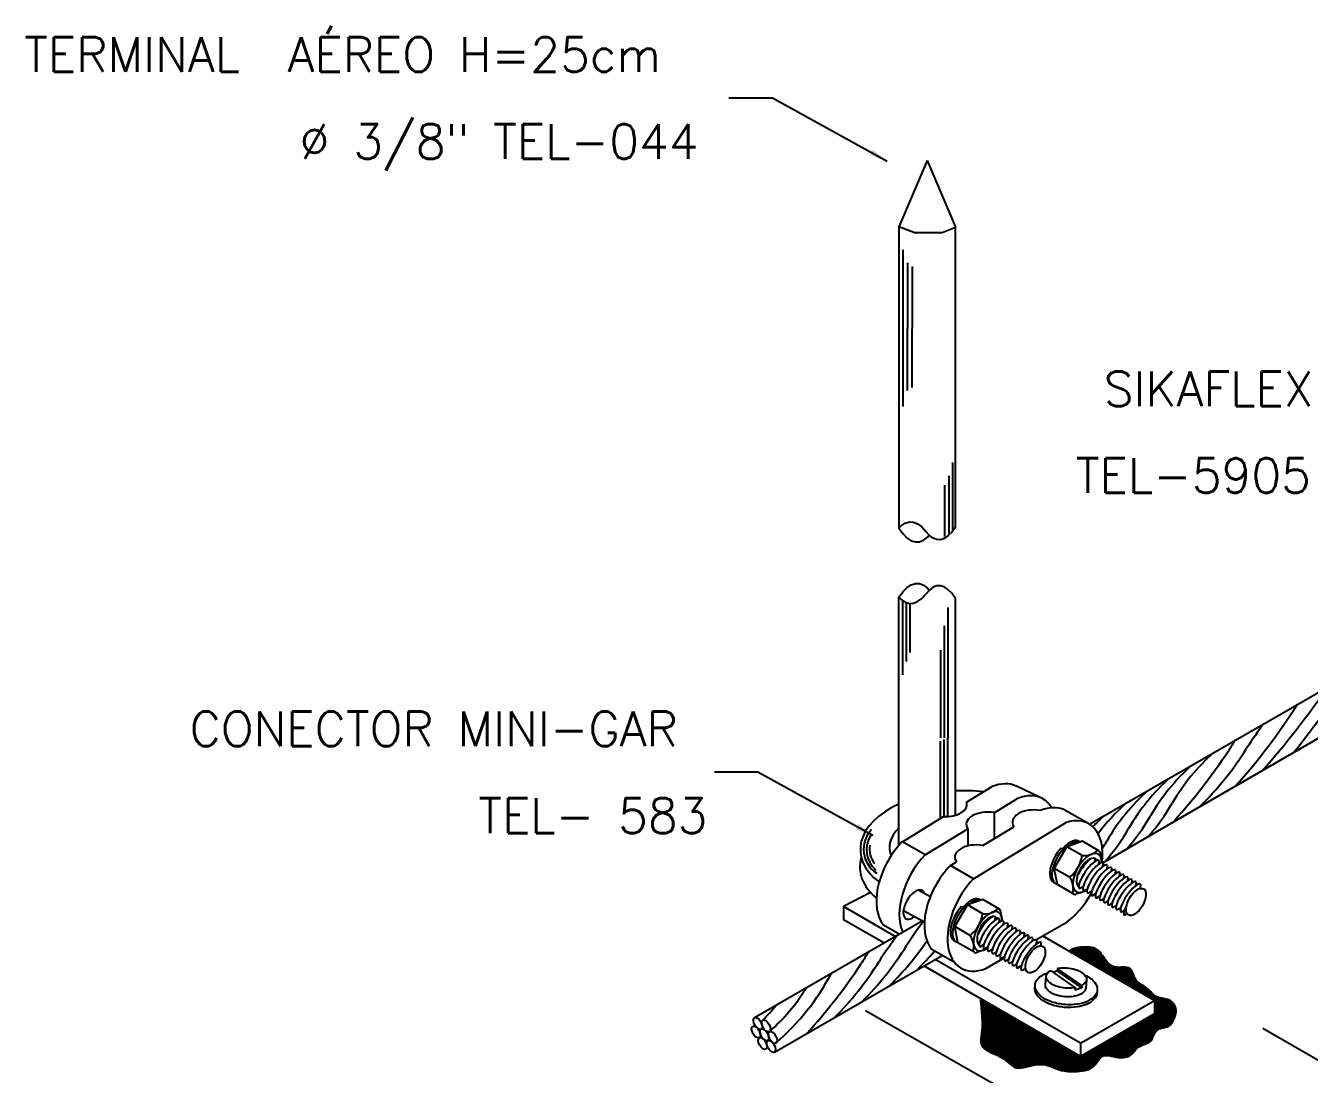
# Model space of a CAD drawing. Header units: millimetres. Extents: x -6158.4 to -6144.5, y -4775.5 to -4761.6.
# Drawn here: x -6158.37 to -6150.97, y -4768.61 to -4762.57 of the extents above; entities that cross this region are included whole.
import ezdxf

# ---------------------------------------------------------------- set-up
doc = ezdxf.new("R2010")
doc.units = ezdxf.units.MM
doc.header["$LTSCALE"] = 10
doc.layers.add('Termotécnica', color=7, linetype='Continuous')
doc.styles.add('r80', font='romans.shx')

msp = doc.modelspace()

# ---------------------------------------------------------------- hatches: boundary and pattern name
at = {"layer": 'Termotécnica'}
h = msp.add_hatch(dxfattribs=at)
h.set_pattern_fill('ANSI31', color=1, scale=0.05, style=0)
h.set_pattern_definition([(45, (-6149.762245, -4774.328804), (-0.0044194174, 0.0044194174), [])])
edge = h.paths.add_edge_path()
edge.add_line((-6152.3406, -4767.9131), (-6151.8663, -4768.1869))
edge.add_line((-6151.8663, -4768.1869), (-6151.8663, -4768.263))
edge.add_line((-6151.8663, -4768.263), (-6152.2925, -4768.5091))
edge.add_line((-6152.2925, -4768.5091), (-6152.8698, -4768.1759))
edge.add_line((-6152.8698, -4768.1759), (-6152.8687, -4768.1839))
edge.add_spline(control_points=[(-6152.8687, -4768.1839), (-6152.8655, -4768.2176), (-6152.8601, -4768.2753), (-6152.8565, -4768.3598), (-6152.8815, -4768.4597), (-6152.7848, -4768.4946), (-6152.7217, -4768.5266), (-6152.664, -4768.5952), (-6152.5739, -4768.5546), (-6152.4846, -4768.5523), (-6152.409, -4768.5962), (-6152.3104, -4768.5981), (-6152.2091, -4768.5828), (-6152.1708, -4768.4828), (-6152.0814, -4768.5225), (-6151.9985, -4768.5111), (-6151.9614, -4768.4401), (-6151.885, -4768.4359), (-6151.8708, -4768.3747), (-6151.8356, -4768.3412), (-6151.7865, -4768.343), (-6151.7498, -4768.2964), (-6151.7294, -4768.2256), (-6151.7892, -4768.1709), (-6151.8616, -4768.1772), (-6151.9034, -4768.108), (-6151.9829, -4768.0846), (-6151.9946, -4767.9767), (-6152.1069, -4768.0138), (-6152.1616, -4767.9339), (-6152.2118, -4767.8594), (-6152.379, -4767.8885), (-6152.3459, -4767.91)], knot_values=[0, 0, 0, 0, 1.006526, 1.725878, 2.617874, 3.615468, 4.247188, 4.840381, 6.05436, 6.68739, 7.515864, 8.555321, 9.656658, 10.27245, 11.223737, 11.957335, 12.608418, 13.419214, 13.766893, 14.378638, 14.700342, 15.147962, 16.023091, 16.613486, 17.262658, 17.996256, 18.778996, 19.564375, 20.431903, 21.368719, 22.083452, 23.382441, 23.382441, 23.382441, 23.382441], degree=3, periodic=0)
edge.add_line((-6152.3459, -4767.91), (-6152.3406, -4767.9131))

# ---------------------------------------------------------------- linework, layer by layer
at = {"layer": 'Termotécnica', "color": 2}
for p, q in [((-6154.0669, -4762.9889), (-6154.3169, -4762.9889)), ((-6153.4049, -4763.3535), (-6154.0669, -4762.9889)), ((-6153.175, -4763.3495), (-6153.3393, -4763.7312)), ((-6153.175, -4763.3495), (-6153.0119, -4763.7333)), ((-6153.2521, -4763.763), (-6153.3393, -4763.7312)), ((-6153.3393, -4763.7312), (-6153.3387, -4765.4668)), ((-6153.3387, -4763.7314), (-6153.3387, -4763.7297)), ((-6153.0884, -4763.763), (-6153.0119, -4763.7333)), ((-6153.0118, -4765.4596), (-6153.0119, -4763.7333)), ((-6153.2521, -4763.763), (-6153.0884, -4763.763)), ((-6152.2413, -4767.1717), (-6149.621, -4765.6612)), ((-6153.3388, -4767.2942), (-6153.3387, -4765.8641)), ((-6153.0117, -4767.1194), (-6153.0118, -4765.8707)), ((-6151.6072, -4767.0713), (-6149.4229, -4765.8101)), ((-6154.1499, -4766.8718), (-6154.3999, -4766.8718)), ((-6153.4879, -4767.2365), (-6154.1499, -4766.8718)), ((-6152.1641, -4767.3928), (-6151.6072, -4767.0713)), ((-6152.2812, -4767.2697), (-6152.3712, -4767.3009)), ((-6152.1865, -4767.3244), (-6152.2812, -4767.2697)), ((-6152.4432, -4767.4256), (-6152.3712, -4767.3009)), ((-6152.4043, -4767.3096), (-6152.3926, -4767.3165)), ((-6152.393, -4767.3114), (-6152.3842, -4767.3238)), ((-6152.393, -4767.3114), (-6152.3812, -4767.3183)), ((-6152.3926, -4767.3165), (-6152.3856, -4767.3264)), ((-6152.2827, -4767.3523), (-6152.3712, -4767.3009)), ((-6152.1684, -4767.3921), (-6152.1795, -4767.3341)), ((-6152.3552, -4767.4764), (-6152.4432, -4767.4256)), ((-6152.4252, -4767.5191), (-6152.4432, -4767.4256)), ((-6152.2102, -4767.3691), (-6152.2127, -4767.3886)), ((-6152.2102, -4767.3691), (-6152.2127, -4767.3886)), ((-6152.1863, -4767.3809), (-6152.189, -4767.4022)), ((-6152.1626, -4767.3946), (-6152.1653, -4767.4159)), ((-6152.1389, -4767.4083), (-6152.1414, -4767.4276)), ((-6152.1133, -4767.4227), (-6152.1158, -4767.442)), ((-6152.0903, -4767.4364), (-6152.0929, -4767.4558)), ((-6152.0666, -4767.4502), (-6152.0691, -4767.4696)), ((-6152.0429, -4767.464), (-6152.0454, -4767.4833)), ((-6152.0197, -4767.4775), (-6152.0222, -4767.4968)), ((-6151.9963, -4767.491), (-6151.9988, -4767.5103)), ((-6151.9726, -4767.5042), (-6151.9751, -4767.5235)), ((-6153.5014, -4767.5641), (-6153.6571, -4767.6452)), ((-6153.1565, -4767.5894), (-6153.2277, -4767.5518)), ((-6152.3305, -4767.5738), (-6152.4252, -4767.5191)), ((-6152.2549, -4767.5528), (-6152.3186, -4767.5749)), ((-6152.3107, -4767.5213), (-6152.3005, -4767.5155)), ((-6152.3107, -4767.5213), (-6152.3005, -4767.5155)), ((-6152.2981, -4767.5413), (-6152.2768, -4767.5292)), ((-6152.2744, -4767.555), (-6152.2531, -4767.5429)), ((-6152.2507, -4767.5686), (-6152.2294, -4767.5566)), ((-6152.2252, -4767.583), (-6152.2039, -4767.5709)), ((-6151.9461, -4767.5167), (-6151.9491, -4767.5417)), ((-6153.6571, -4767.6452), (-6153.6571, -4767.7213)), ((-6153.3593, -4767.8172), (-6153.6571, -4767.6452)), ((-6153.0161, -4767.761), (-6152.9441, -4767.6363)), ((-6152.9772, -4767.6451), (-6152.9655, -4767.652)), ((-6152.9659, -4767.6469), (-6152.9571, -4767.6593)), ((-6152.9659, -4767.6469), (-6152.9541, -4767.6538)), ((-6152.9655, -4767.652), (-6152.9585, -4767.6618)), ((-6152.8541, -4767.6051), (-6152.9441, -4767.6363)), ((-6152.8556, -4767.6877), (-6152.9441, -4767.6363)), ((-6152.7594, -4767.6598), (-6152.8541, -4767.6051)), ((-6152.2022, -4767.5968), (-6152.1809, -4767.5847)), ((-6152.1785, -4767.6106), (-6152.1571, -4767.5985)), ((-6152.1547, -4767.6244), (-6152.1334, -4767.6123)), ((-6152.1315, -4767.6379), (-6152.1102, -4767.6258)), ((-6152.1081, -4767.6514), (-6152.0868, -4767.6393)), ((-6152.0844, -4767.6645), (-6152.0631, -4767.6525)), ((-6154.17, -4768.2853), (-6153.2044, -4767.7278)), ((-6153.4251, -4767.8552), (-6153.6571, -4767.7213)), ((-6153.1914, -4767.7347), (-6153.3123, -4767.6709)), ((-6152.7831, -4767.7046), (-6152.7856, -4767.724)), ((-6152.7592, -4767.7164), (-6152.7619, -4767.7377)), ((-6152.7413, -4767.7275), (-6152.7525, -4767.6696)), ((-6152.7355, -4767.7301), (-6152.7382, -4767.7514)), ((-6152.0597, -4767.6776), (-6152.0384, -4767.6655)), ((-6152.0389, -4767.6962), (-6152.0241, -4767.6859)), ((-6152.9281, -4767.8118), (-6153.0161, -4767.761)), ((-6152.9981, -4767.8546), (-6153.0161, -4767.761)), ((-6152.7118, -4767.7437), (-6152.7143, -4767.7631)), ((-6152.6862, -4767.7581), (-6152.6887, -4767.7774)), ((-6152.6632, -4767.7719), (-6152.6658, -4767.7912)), ((-6152.6395, -4767.7857), (-6152.642, -4767.805)), ((-6152.6158, -4767.7995), (-6152.6183, -4767.8188)), ((-6152.9034, -4767.9092), (-6152.9981, -4767.8546)), ((-6152.8836, -4767.8568), (-6152.8734, -4767.851)), ((-6152.871, -4767.8767), (-6152.8497, -4767.8646)), ((-6152.5926, -4767.813), (-6152.5951, -4767.8323)), ((-6152.5692, -4767.8265), (-6152.5717, -4767.8458)), ((-6152.5455, -4767.8396), (-6152.548, -4767.859)), ((-6152.5196, -4767.8535), (-6152.5221, -4767.8728)), ((-6151.8663, -4768.1869), (-6152.5106, -4767.815)), ((-6154.055, -4768.4845), (-6153.0894, -4767.9268)), ((-6152.2925, -4768.433), (-6153.1294, -4767.9499)), ((-6152.8278, -4767.8883), (-6152.8915, -4767.9104)), ((-6152.8473, -4767.8904), (-6152.826, -4767.8783)), ((-6152.8236, -4767.9041), (-6152.8023, -4767.892)), ((-6152.7981, -4767.9185), (-6152.7768, -4767.9064)), ((-6152.7751, -4767.9322), (-6152.7538, -4767.9202)), ((-6152.7514, -4767.946), (-6152.73, -4767.934)), ((-6152.7276, -4767.9598), (-6152.7063, -4767.9477)), ((-6152.2925, -4768.5091), (-6153.1953, -4767.9879)), ((-6152.7044, -4767.9733), (-6152.6831, -4767.9612)), ((-6152.681, -4767.9868), (-6152.6597, -4767.9747)), ((-6152.6573, -4768), (-6152.636, -4767.9879)), ((-6152.6314, -4768.0138), (-6152.6101, -4768.0017)), ((-6152.3222, -4768.1129), (-6152.4638, -4768.0148)), ((-6152.4272, -4768.0159), (-6152.4496, -4768.0246)), ((-6152.2856, -4768.1141), (-6152.4272, -4768.0159)), ((-6152.2844, -4768.0997), (-6152.426, -4768.0016)), ((-6152.4943, -4768.0971), (-6152.4902, -4768.0476)), ((-6152.2844, -4768.0997), (-6152.2856, -4768.1141)), ((-6152.2579, -4768.0668), (-6152.262, -4768.1164)), ((-6152.3241, -4768.112), (-6152.325, -4768.1223)), ((-6152.3222, -4768.1129), (-6152.3233, -4768.1273)), ((-6152.2856, -4768.1141), (-6152.3233, -4768.1273)), ((-6152.2925, -4768.433), (-6151.8663, -4768.1869)), ((-6152.2554, -4768.2084), (-6152.2341, -4768.1964)), ((-6151.8663, -4768.1869), (-6151.8663, -4768.263)), ((-6151.8663, -4768.263), (-6152.2925, -4768.5091)), ((-6152.2925, -4768.433), (-6152.2925, -4768.5091))]:
    msp.add_line(p, q, dxfattribs=at)
at = {"layer": 'Termotécnica', "color": 1}
for p, q in [((-6153.3137, -4764.3152), (-6153.3137, -4763.8641)), ((-6153.2879, -4763.9374), (-6153.2879, -4764.3167)), ((-6153.2626, -4763.9592), (-6153.2626, -4764.3167)), ((-6153.3137, -4764.7664), (-6153.3137, -4764.3152)), ((-6153.2879, -4764.6725), (-6153.2879, -4764.3167)), ((-6153.2626, -4764.6568), (-6153.2626, -4764.3167)), ((-6153.0303, -4765.0888), (-6153.0303, -4765.4756)), ((-6153.051, -4765.1648), (-6153.051, -4765.4976)), ((-6153.0733, -4765.5141), (-6153.0733, -4765.2184)), ((-6153.3154, -4766.3108), (-6153.3154, -4765.8834)), ((-6153.2951, -4766.2346), (-6153.2951, -4765.8946)), ((-6153.2747, -4765.8998), (-6153.2747, -4766.1814)), ((-6153.0572, -4765.9234), (-6153.0572, -4766.6733)), ((-6153.077, -4766.0279), (-6153.077, -4766.6733)), ((-6153.0979, -4766.1686), (-6153.0979, -4766.6733)), ((-6153.0979, -4767.1376), (-6153.0979, -4766.6931)), ((-6153.077, -4767.1275), (-6153.077, -4766.6831)), ((-6153.0572, -4767.1273), (-6153.0572, -4766.6733))]:
    msp.add_line(p, q, dxfattribs=at)
at = {"layer": 'Termotécnica', "color": 3}
for p, q in [((-6152.9487, -4767.0439), (-6152.802, -4766.9544)), ((-6152.5281, -4767.0163), (-6152.6647, -4766.951)), ((-6152.9487, -4767.0439), (-6152.9487, -4767.0693)), ((-6152.7894, -4767.105), (-6152.6586, -4767.0251)), ((-6153.3183, -4767.2723), (-6153.0811, -4767.1274)), ((-6152.7894, -4767.1047), (-6152.7894, -4767.2548)), ((-6152.2549, -4767.1638), (-6152.3856, -4767.0885)), ((-6153.1872, -4767.348), (-6152.9416, -4767.198)), ((-6152.9416, -4767.198), (-6152.9416, -4767.2969)), ((-6152.9081, -4767.4855), (-6152.3795, -4767.1626)), ((-6152.8541, -4767.2943), (-6152.6762, -4767.1857)), ((-6153.1872, -4767.348), (-6153.3183, -4767.2723)), ((-6153.0412, -4767.4086), (-6153.0072, -4767.3878)), ((-6152.9081, -4767.4855), (-6153.0412, -4767.4086)), ((-6152.1641, -4767.4145), (-6152.1647, -4767.4112)), ((-6153.3368, -4767.8043), (-6153.4271, -4767.752)), ((-6152.737, -4767.75), (-6152.7376, -4767.7467)), ((-6152.55, -4767.8374), (-6152.3755, -4767.7383)), ((-6153.0151, -4767.9692), (-6153.1489, -4767.8929)), ((-6152.8383, -4768.0032), (-6152.7313, -4767.9414)), ((-6151.549, -4769.3784), (-6153.5303, -4768.2454)), ((-6150.2169, -4768.94), (-6151.2421, -4768.3482))]:
    msp.add_line(p, q, dxfattribs=at)
at = {"layer": 'Termotécnica', "color": 2}
for points in [[(-6153.3387, -4765.4668), (-6153.3251, -4765.4532), (-6153.3013, -4765.4376), (-6153.2776, -4765.4303), (-6153.254, -4765.4314), (-6153.2305, -4765.4407), (-6153.2071, -4765.4585), (-6153.1839, -4765.4845)], [(-6153.3387, -4765.4668), (-6153.3146, -4765.499), (-6153.2907, -4765.523), (-6153.2669, -4765.5386), (-6153.2431, -4765.5459), (-6153.2195, -4765.5448), (-6153.1961, -4765.5354), (-6153.1727, -4765.5177), (-6153.1634, -4765.5073)], [(-6153.0118, -4765.4596), (-6153.0338, -4765.4892), (-6153.0557, -4765.5113), (-6153.0775, -4765.5257), (-6153.0991, -4765.5326), (-6153.1205, -4765.5319), (-6153.1418, -4765.5237), (-6153.1629, -4765.5079), (-6153.1839, -4765.4845)], [(-6153.3387, -4765.8635), (-6153.3146, -4765.8312), (-6153.2907, -4765.8073), (-6153.2668, -4765.7917), (-6153.2431, -4765.7844), (-6153.2195, -4765.7854), (-6153.196, -4765.7948), (-6153.1727, -4765.8125), (-6153.1634, -4765.8229)], [(-6153.0118, -4765.8707), (-6153.0338, -4765.841), (-6153.0557, -4765.819), (-6153.0774, -4765.8045), (-6153.099, -4765.7976), (-6153.1205, -4765.7983), (-6153.1418, -4765.8066), (-6153.1629, -4765.8224), (-6153.1839, -4765.8458)], [(-6153.3387, -4765.8635), (-6153.3251, -4765.8771), (-6153.3013, -4765.8927), (-6153.2775, -4765.8999), (-6153.254, -4765.8989), (-6153.2305, -4765.8895), (-6153.2071, -4765.8718), (-6153.1839, -4765.8458)]]:
    msp.add_lwpolyline(points, dxfattribs=at)
for points in [[(-6152.3222, -4768.1129, -0.016409), (-6152.3315, -4768.1144, -0.051099), (-6152.3789, -4768.1153, -0.051099), (-6152.4254, -4768.1066, -0.064948), (-6152.4596, -4768.0915, -0.104203), (-6152.4847, -4768.0679, -0.492299), (-6152.4638, -4768.0148, -0.174705)], [(-6152.426, -4768.0016, -0.016409), (-6152.4166, -4768.0001, -0.051099), (-6152.3693, -4767.9992, -0.051099), (-6152.3227, -4768.0079, -0.064948), (-6152.2886, -4768.023, -0.104203), (-6152.2634, -4768.0466, -0.174705), (-6152.2579, -4768.0668, -0.174705), (-6152.2667, -4768.0859, -0.06738), (-6152.2844, -4768.0997, -0.064948)], [(-6152.2678, -4768.0408, -0.16143), (-6152.2044, -4768.0925, -0.163967), (-6152.1958, -4768.1271, -0.163967), (-6152.2099, -4768.1599, -0.105865), (-6152.254, -4768.1918, -0.069333), (-6152.3103, -4768.2079, -0.055541), (-6152.3832, -4768.21, -0.055541), (-6152.4547, -4768.196, -0.069333), (-6152.5076, -4768.1709, -0.105865), (-6152.5458, -4768.1321, -0.163967), (-6152.5544, -4768.0975, -0.163967)], [(-6152.5544, -4768.0975, -0.163967), (-6152.5403, -4768.0647, -0.134419), (-6152.4825, -4768.0276)], [(-6152.262, -4768.1164, -0.174705), (-6152.2708, -4768.1354, -0.104203), (-6152.2994, -4768.1546, -0.064948), (-6152.3356, -4768.1639, -0.051099), (-6152.383, -4768.1648, -0.051099), (-6152.4295, -4768.1561, -0.064948), (-6152.4637, -4768.141, -0.104203), (-6152.4888, -4768.1174, -0.174705), (-6152.4943, -4768.0971, -0.174705)], [(-6152.1971, -4768.1432, -0.163967), (-6152.2113, -4768.1759, -0.105865), (-6152.2553, -4768.2079, -0.069333), (-6152.3116, -4768.2239, -0.055541), (-6152.3845, -4768.226, -0.055541), (-6152.4561, -4768.212, -0.069333), (-6152.5089, -4768.1869, -0.105865), (-6152.5472, -4768.1482, -0.163967), (-6152.5557, -4768.1135, -0.163967)]]:
    msp.add_lwpolyline(points, format="xyb", dxfattribs=at)
at = {"layer": 'Termotécnica', "color": 1}
for centre, radius, start, end in [((-6155.0434, -4763.548), 5.1121, 321.09246, 327.35435), ((-6155.458, -4763.1748), 5.5992, 318.82064, 325.09035), ((-6153.9233, -4764.6668), 3.4033, 317.80346, 327.82651), ((-6149.481, -4767.924), 2.204, 142.80738, 147.30418), ((-6150.2663, -4767.4409), 1.3625, 146.38535, 149.34171), ((-6150.7286, -4767.6521), 1.1976, 131.78064, 149.86313), ((-6154.2739, -4764.864), 3.4033, 317.81392, 326.42645), ((-6152.8463, -4765.7972), 1.7772, 314.20366, 328.21026), ((-6150.8542, -4767.7246), 1.1976, 131.78064, 149.86313), ((-6150.9797, -4767.7971), 1.1976, 131.78064, 149.86313), ((-6151.1053, -4767.8696), 1.1976, 131.78064, 149.86313), ((-6151.2309, -4767.9421), 1.1976, 131.78064, 143.29926), ((-6152.776, -4766.4697), 1.1667, 318.66887, 330.12675), ((-6151.3564, -4768.0146), 1.1976, 131.78064, 136.27426), ((-6152.9016, -4766.5422), 1.1667, 318.66887, 330.12675), ((-6153.3776, -4767.3152), 0.164, 136.53512, 237.75499), ((-6153.0271, -4766.6147), 1.1667, 318.66887, 330.12675), ((-6153.369, -4767.3169), 0.1557, 147.68727, 229.42866), ((-6153.1527, -4766.6872), 1.1667, 327.69455, 330.12675), ((-6153.3715, -4767.314), 0.1359, 170.42145, 217.65103), ((-6151.4381, -4769.0593), 2.204, 142.95579, 147.30418), ((-6154.8035, -4766.9325), 1.7772, 314.85085, 328.21026), ((-6151.5974, -4769.1517), 2.204, 142.49014, 147.30418), ((-6154.6442, -4766.8402), 1.7772, 314.85085, 325.68104), ((-6152.3827, -4768.6685), 1.3625, 145.93717, 149.34171), ((-6154.485, -4766.7479), 1.7772, 314.85085, 319.51297), ((-6156.3904, -4766.0917), 3.4033, 317.81392, 326.42645), ((-6154.9628, -4767.0249), 1.7772, 314.85085, 328.21026), ((-6154.9601, -4767.3758), 1.3958, 310.88301, 332.08299), ((-6154.8204, -4767.5314), 1.1132, 311.40438, 328.59562), ((-6155.5567, -4766.9516), 1.9694, 316.77146, 320.18871)]:
    msp.add_arc(centre, radius, start, end, dxfattribs=at)
at = {"layer": 'Termotécnica', "color": 2}
for centre, radius, start, end in [((-6152.4734, -4767.325), 0.1921, 307.99693, 352.0248), ((-6152.2712, -4767.2412), 0.1112, 263.81075, 314.50098), ((-6152.1937, -4767.3369), 0.0144, 10.88457, 60), ((-6152.4453, -4767.5421), 0.1115, 345.58178, 36.10648), ((-6152.3233, -4767.5613), 0.0144, 240, 289.11647), ((-6152.8441, -4767.5766), 0.1112, 263.81075, 314.50098), ((-6153.0463, -4767.6605), 0.1921, 307.99693, 352.0248), ((-6152.7666, -4767.6723), 0.0144, 10.88457, 60), ((-6153.0182, -4767.8776), 0.1115, 345.58178, 36.10648), ((-6152.8962, -4767.8968), 0.0144, 240, 289.11647)]:
    msp.add_arc(centre, radius, start, end, dxfattribs=at)
for centre, major_axis, ratio, start_param, end_param in [((-6152.9812, -4767.3047), (0.5774, 0.0139), 0.564445, 1.332797, 1.609291), ((-6152.9837, -4767.3064), (-0.5769, -0.0139), 0.564918, 5.364935, 6.891096), ((-6152.9669, -4767.3013), (0.4253, 0.0103), 0.564445, 2.623453, 3.336274), ((-6152.3737, -4767.3916), (-0.0718, -0.1231), 0.440757, 3.023327, 4.28105), ((-6152.3619, -4767.3985), (-0.0718, -0.1231), 0.440757, 3.185665, 4.034466), ((-6152.3784, -4767.3889), (-0.0688, -0.1179), 0.499695, -1.988379, 0.104156), ((-6152.3666, -4767.3958), (-0.0688, -0.1179), 0.499695, 4.294745, 6.435996), ((-6152.2533, -4767.4521), (-0.0625, -0.1083), 0.500279, -3.871922, 0.848217), ((-6152.9858, -4767.4098), (0.5774, 0.0139), 0.564445, 2.959952, 3.711341), ((-6152.2533, -4767.4521), (-0.047, -0.0813), 0.500279, 2.861531, 6.228609), ((-6152.9513, -4767.7243), (-0.0688, -0.1179), 0.499695, -1.988379, 0.104156), ((-6152.9395, -4767.7312), (-0.0688, -0.1179), 0.499695, 4.294745, 6.435996), ((-6152.9466, -4767.7271), (-0.0718, -0.1231), 0.440757, 3.023327, 4.28105), ((-6152.9348, -4767.7339), (-0.0718, -0.1231), 0.440757, 3.185665, 4.034466), ((-6152.8262, -4767.7875), (-0.0625, -0.1083), 0.500279, -3.871922, 0.848217), ((-6152.8262, -4767.7875), (-0.047, -0.0813), 0.500279, 2.861531, 6.228609)]:
    msp.add_ellipse(centre, major_axis=major_axis, ratio=ratio, start_param=start_param, end_param=end_param, dxfattribs=at)
at = {"layer": 'Termotécnica', "color": 3}
for centre, major_axis, ratio, start_param, end_param in [((-6152.8294, -4767.2604), (0.1757, 0.3037), 0.605501, 0.050793, 0.654032), ((-6152.6836, -4767.3292), (0.1757, 0.3037), 0.605501, 5.951176, 6.947318), ((-6153.0691, -4767.057), (-0.1225, 0), 0.577432, 1.471972, 3.327416), ((-6152.827, -4767.1721), (-0.1232, 0), 0.574214, 4.402587, 6.65805), ((-6152.5616, -4767.1598), (-0.1232, 0), 0.574214, 4.402587, 6.65805), ((-6152.5503, -4767.3979), (0.1757, 0.3037), 0.605501, 0.050793, 0.654032), ((-6152.4196, -4767.4731), (0.1757, 0.3037), 0.605501, 5.312086, 6.887493), ((-6153.2164, -4767.4837), (0.1738, 0.301), 0.605501, 1.180363, 2.787882), ((-6152.8928, -4767.3614), (-0.1232, 0), 0.574214, 4.392401, 6.664633), ((-6153.0841, -4767.5591), (0.1738, 0.301), 0.605501, 1.18345, 2.728763), ((-6152.9399, -4767.6215), (0.1738, 0.301), 0.605501, 1.176199, 2.925575), ((-6152.8067, -4767.6984), (0.1738, 0.301), 0.605501, 1.175884, 3.777677), ((-6153.2509, -4767.6337), (-0.047, -0.0813), 0.500279, 2.679526, 7.156957), ((-6152.4203, -4767.4731), (0.1757, 0.3037), 0.605501, 4.057273, 4.750279), ((-6153.2183, -4767.4806), (0.1738, 0.301), 0.605501, 2.795541, 2.925575)]:
    msp.add_ellipse(centre, major_axis=major_axis, ratio=ratio, start_param=start_param, end_param=end_param, dxfattribs=at)
at = {"layer": 'Termotécnica', "color": 1}
for centre, major_axis, ratio, start_param, end_param in [((-6152.2658, -4767.4467), (-0.056, -0.0809), 0.279135, 3.653434, 5.169979), ((-6152.2658, -4767.4467), (-0.056, -0.0809), 0.279135, 3.653434, 5.169979), ((-6152.242, -4767.4613), (-0.0562, -0.0808), 0.281547, 3.158868, 6.283185), ((-6152.2182, -4767.4742), (-0.0562, -0.0808), 0.281547, 3.158868, 6.283185), ((-6152.1945, -4767.4879), (-0.0562, -0.0808), 0.281547, 3.158868, 6.283185), ((-6152.169, -4767.5022), (-0.0562, -0.0808), 0.281547, 3.158868, 6.283185), ((-6152.146, -4767.516), (-0.0562, -0.0808), 0.281547, 3.158868, 6.283185), ((-6152.1223, -4767.5298), (-0.0562, -0.0808), 0.281547, 3.158868, 6.283185), ((-6152.0985, -4767.5436), (-0.0562, -0.0808), 0.281547, 3.158868, 6.283185), ((-6152.0753, -4767.5571), (-0.0562, -0.0808), 0.281547, 3.158868, 6.283185), ((-6152.052, -4767.5706), (-0.0562, -0.0808), 0.281547, 3.158868, 6.283185), ((-6152.0283, -4767.5837), (-0.0562, -0.0808), 0.281547, 3.158868, 6.283185), ((-6152.0023, -4767.5976), (-0.0562, -0.0808), 0.281547, 3.158868, 6.283185), ((-6151.9849, -4767.6187), (0.0541, 0.0782), 0.279135, 1.992205, 3.141593), ((-6152.8387, -4767.7821), (-0.056, -0.0809), 0.279135, 3.653434, 5.169979), ((-6152.8149, -4767.7967), (-0.0562, -0.0808), 0.281547, 3.158868, 6.283185), ((-6152.7911, -4767.8096), (-0.0562, -0.0808), 0.281547, 3.158868, 6.283185), ((-6152.7674, -4767.8233), (-0.0562, -0.0808), 0.281547, 3.158868, 6.283185), ((-6152.7419, -4767.8377), (-0.0562, -0.0808), 0.281547, 3.158868, 6.283185), ((-6152.7189, -4767.8515), (-0.0562, -0.0808), 0.281547, 3.158868, 6.283185), ((-6152.6952, -4767.8653), (-0.0562, -0.0808), 0.281547, 3.158868, 6.283185), ((-6152.6714, -4767.879), (-0.0562, -0.0808), 0.281547, 3.158868, 6.283185), ((-6152.6482, -4767.8925), (-0.0562, -0.0808), 0.281547, 3.158868, 6.283185), ((-6152.6249, -4767.906), (-0.0562, -0.0808), 0.281547, 3.158868, 6.283185), ((-6152.6012, -4767.9192), (-0.0562, -0.0808), 0.281547, 3.158868, 6.283185), ((-6152.5752, -4767.933), (-0.0562, -0.0808), 0.281547, 3.158868, 6.283185)]:
    msp.add_ellipse(centre, major_axis=major_axis, ratio=ratio, start_param=start_param, end_param=end_param, dxfattribs=at)
at = {"layer": 'Termotécnica', "color": 2}
for centre, major_axis, ratio in [((-6151.9728, -4767.6188), (-0.0434, -0.0751), 0.500279), ((-6152.5523, -4767.9498), (-0.0434, -0.0751), 0.500279), ((-6154.1507, -4768.3186), (-0.0192, 0.0333), 0.509483), ((-6154.1034, -4768.333), (-0.0192, 0.0333), 0.509483), ((-6154.1609, -4768.368), (-0.0192, 0.0333), 0.509483), ((-6154.1229, -4768.434), (-0.0192, 0.0333), 0.509483), ((-6154.1127, -4768.3845), (-0.0192, 0.0333), 0.509483), ((-6154.0649, -4768.3996), (-0.0192, 0.0333), 0.509483), ((-6154.0742, -4768.4512), (-0.0192, 0.0333), 0.509483)]:
    msp.add_ellipse(centre, major_axis=major_axis, ratio=ratio, dxfattribs=at)
at = {"layer": 'Termotécnica', "color": 1}
msp.add_spline([(-6152.8687, -4768.1839), (-6152.8603, -4768.2842), (-6152.8603, -4768.3561), (-6152.8603, -4768.4453), (-6152.7768, -4768.5), (-6152.7222, -4768.5316), (-6152.6761, -4768.5691), (-6152.5553, -4768.5575), (-6152.492, -4768.5575), (-6152.4143, -4768.5863), (-6152.3107, -4768.5949), (-6152.2071, -4768.5575), (-6152.1697, -4768.5086), (-6152.0747, -4768.5144), (-6152.0028, -4768.5), (-6151.9568, -4768.454), (-6151.8848, -4768.4165), (-6151.8704, -4768.3849), (-6151.8244, -4768.3446), (-6151.7928, -4768.3389), (-6151.7611, -4768.3072), (-6151.7467, -4768.2209), (-6151.7899, -4768.1806), (-6151.8532, -4768.1662), (-6151.9078, -4768.1173), (-6151.9712, -4768.0713), (-6152.0086, -4768.0022), (-6152.0949, -4767.9936), (-6152.1639, -4767.9303), (-6152.2186, -4767.8842), (-6152.3459, -4767.91), (-6152.3406, -4767.9131)], degree=3, dxfattribs=at)
at = {"layer": 'Termotécnica', "color": 2}
for points in [[(-6153.4885, -4763.2866), (-6153.5057, -4763.3173), (-6153.4049, -4763.3535)], [(-6153.5716, -4767.1695), (-6153.5888, -4767.2003), (-6153.4879, -4767.2365)]]:
    msp.add_solid(points, dxfattribs=at)

# ---------------------------------------------------------------- texts
at = {"layer": 'Termotécnica', "color": 2, "style": 'r80'}
for s, p in [('TERMINAL  AÉREO H=25cm', (-6158.3752, -4762.8388)), ('%%C 3/8" TEL-044', (-6156.789, -4763.3387)), ('SIKAFLEX ', (-6152.1589, -4764.7633)), ('TEL-5905', (-6152.3198, -4765.2627)), ('CONECTOR MINI-GAR', (-6157.4228, -4766.7218)), ('TEL- 583', (-6155.7606, -4767.2222))]:
    msp.add_text(s, height=0.2, dxfattribs=at).set_placement(p)

doc.saveas('drawing.dxf')
